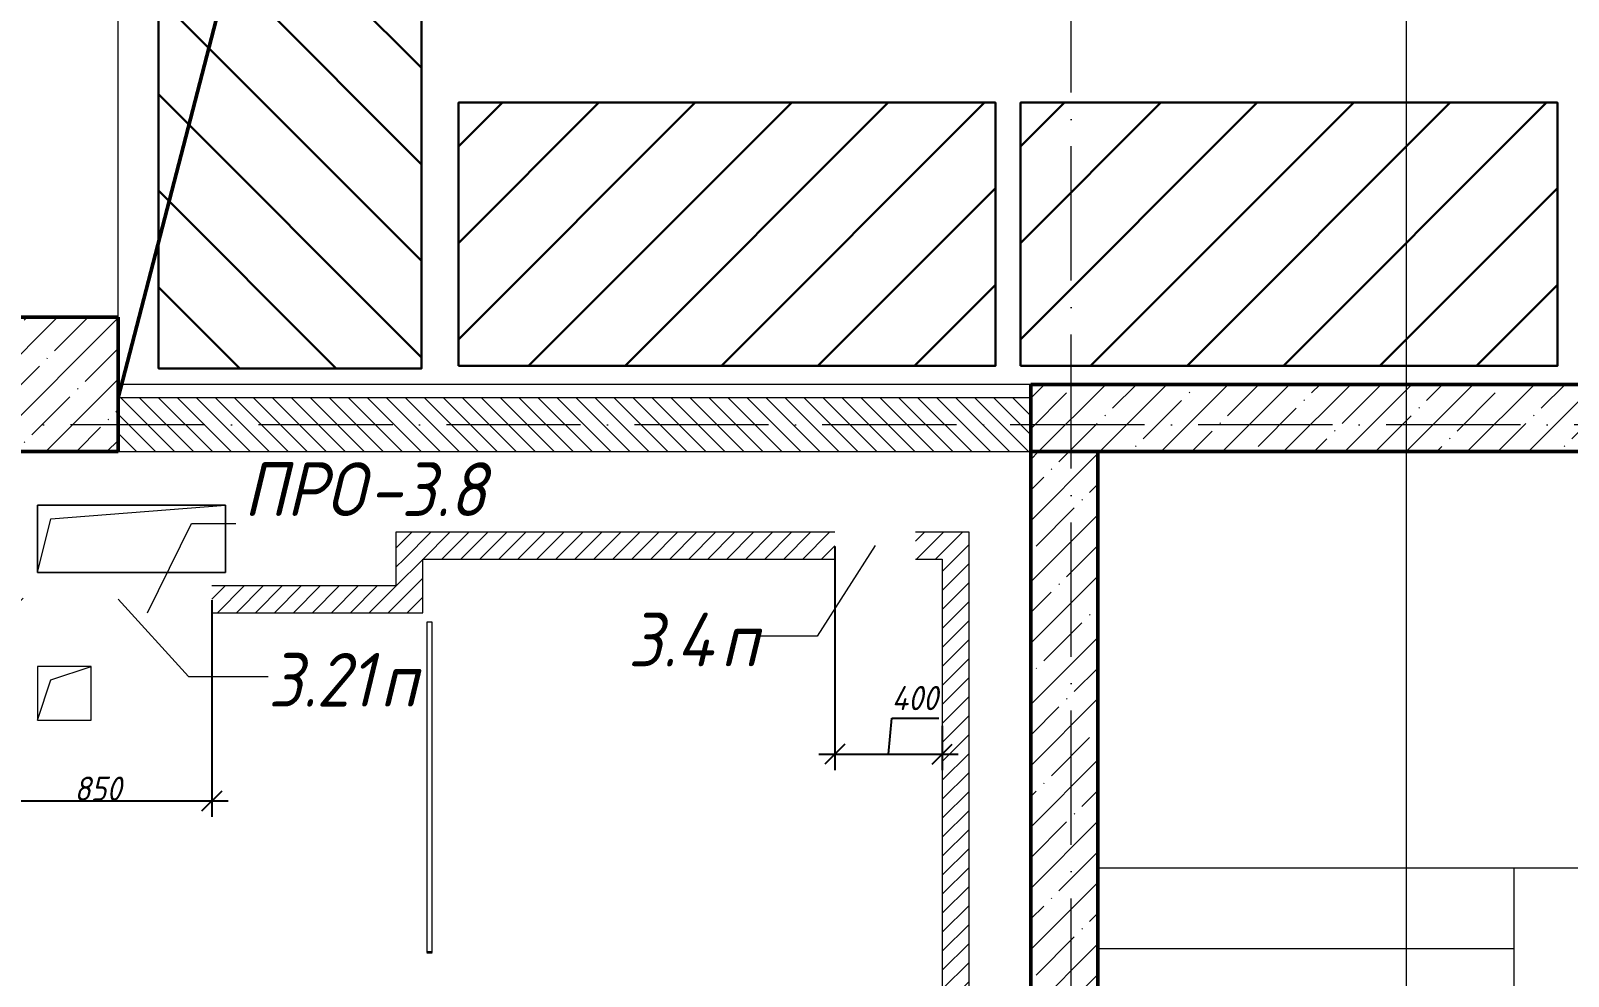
# Model space of a CAD drawing. Header units: millimetres. Extents: x -356862 to 418287, y 0 to 839748.
# Drawn here: x 238310 to 244037, y 376770 to 380290 of the extents above; entities that cross this region are included whole.
import ezdxf

# ---------------------------------------------------------------- set-up
doc = ezdxf.new("R2010")
doc.units = ezdxf.units.MM
doc.linetypes.add('50_200_ШТРИХ_1Т_ш5_п1_п1_', pattern=[700, 500, -100, 0, -100])
for name, color, linetype, lineweight in [('0) строит. леса', 20, 'Continuous', 30), ('A-____-____-DIMS', 7, 'Continuous', 9), ('A-DETL-____-OTLN-1', 7, 'Continuous', 50), ('A-DOOR-OPNG-MCUT', 7, 'Continuous', 35), ('A-FLOR-____-OTLN', 7, 'Continuous', 9), ('A-GENM-____-IDEN', 7, 'Continuous', 9), ('A-GENM-____-OTLN', 7, 'Continuous', 9), ('A-GLAZ-____-IDEN', 7, 'Continuous', 9), ('A-WALL-____-MCUT', 7, 'Continuous', 13), ('A-WALL-____-MCUT-2', 7, 'Continuous', 50), ('A-WALL-____-PATT-1', 7, 'Continuous', 9), ('A-WALL-FNSH-MCUT-1', 7, 'Continuous', 9), ('S-COLS-____-MCUT', 7, 'Continuous', 50), ('S-COLS-____-OTLN', 7, 'Continuous', 9), ('S-GRID-____-OTLN-1', 7, '50_200_ШТРИХ_1Т_ш5_п1_п1_', 9), ('S-STRS-____-OTLN-1', 7, 'Continuous', 9)]:
    doc.layers.add(name, color=color, linetype=linetype, lineweight=lineweight)
doc.layers.add('A-DOOR-____-OTLN-1', color=7, linetype='Continuous', lineweight=9, true_color=0xffffff)
doc.layers.add('G-____-____-SYMB-1', color=9, linetype='Continuous', lineweight=9, true_color=0x808080)
doc.styles.add('ISOCPEUR_I_11', font='isocpeui.ttf', dxfattribs={"width": 0.9, "height": 200})
doc.styles.add('ISOCPEUR_I_7', font='isocpeui.ttf', dxfattribs={"width": 0.9, "height": 90})
doc.dimstyles.new('ISO-1_8_0_9К_СРЕДНИЙ_Кладочные_1', dxfattribs={"dimscale": 304.8, "dimtxt": 89.638306, "dimasz": 0.246063, "dimexe": 0.19685, "dimexo": 0, "dimgap": 0, "dimtad": 1, "dimdec": 3, "dimrnd": 0.001, "dimdsep": 46, "dimtxsty": 'ISOCPEUR_I_7', "dimblk1": 'OBLIQUE', "dimblk2": 'OBLIQUE', "dimsah": 1, "dimcen": 0.09, "dimdle": 0.19685, "dimazin": 0, "dimtfac": 1, "dimtdec": 4, "dimtix": 1, "dimtmove": 0, "dimatfit": 3, "dimfxl": 1, "dimtvp": 1, "dimtolj": 1, "dimtzin": 0, "dimarcsym": 2})
doc.dimstyles.new('ISO-1_8_0_9К_СРЕДНИЙ_Кладочные_2', dxfattribs={"dimscale": 304.8, "dimtxt": 89.638306, "dimasz": 0.246063, "dimexe": 0.19685, "dimexo": 0, "dimgap": 0, "dimtad": 1, "dimdec": 3, "dimrnd": 0.001, "dimdsep": 46, "dimtxsty": 'ISOCPEUR_I_7', "dimblk1": 'OBLIQUE', "dimblk2": 'OBLIQUE', "dimsah": 1, "dimcen": 0.09, "dimdle": 0.19685, "dimazin": 0, "dimtfac": 1, "dimtdec": 4, "dimtix": 1, "dimtmove": 1, "dimatfit": 3, "dimfxl": 1, "dimtvp": 1, "dimtolj": 1, "dimtzin": 0, "dimarcsym": 2})
pattern_1 = [(45, (144685.44, 323542.244), (-35.35534, 35.35534), [])]
pattern_2 = [(45, (144685.44, 323542.24), (-114.04925, 114.04925), []), (45, (144799.49, 323542.24), (-114.04925, 114.04925), [201.612, -40.322, 3.353, -36.97])]

# ---------------------------------------------------------------- blocks, each defined once
blk = doc.blocks.new('BSC_Колонна _Прямоугольная - 500х700-V110-АР1_План отверстий 3 этажа в осях 1-64_Ю-ЯЯ')
at = {"layer": 'S-COLS-____-OTLN'}
h = blk.add_hatch(dxfattribs=at)
h.set_pattern_fill('FP_115', color=256, style=0, pattern_type=2)
h.set_pattern_definition([(315, (-55431.04, 93600), (114.04925, 114.04925), []), (315, (-55431.04, 93485.95), (114.04925, 114.04925), [201.613, -40.323, 3.353, -36.97])])
h.paths.add_polyline_path([(-250, 350), (-250, -350), (250, -350), (250, 350)], flags=0)
at = {"layer": 'S-COLS-____-MCUT'}
for p, q in [((250, 350), (-250, 350)), ((-250, 350), (-250, -350)), ((250, -350), (250, 350)), ((-250, -350), (250, -350))]:
    blk.add_line(p, q, dxfattribs=at)
blk = doc.blocks.new('DOR_ДУ_распашная__1Ст_Прямоугольная_ШЕР - Вн_650х2100h_Кабинки С_у-19996353-АР1_План отверстий 3 этажа в осях 1-64_Ю-ЯЯ')
at = {"layer": 'A-DOOR-OPNG-MCUT'}
for p, q in [((-325, 10), (-325, -10)), ((325, -10), (325, 10))]:
    blk.add_line(p, q, dxfattribs=at)
blk = doc.blocks.new('AR_Отверстие прямоугольное _в плите_ - AR_Отверстие прямоугольное _в плите_-30459207-АР1_План отверстий 3 этажа в осях 1-64_Ю-ЯЯ')
at = {"layer": 'A-GENM-____-OTLN'}
for p, q in [((100, 100), (-100, 100)), ((-100, 100), (-100, -100)), ((-50, 50), (100, 100)), ((100, -100), (100, 100)), ((-100, -100), (-50, 50)), ((-100, -100), (100, -100))]:
    blk.add_line(p, q, dxfattribs=at)
blk = doc.blocks.new('AR_Отверстие прямоугольное _в плите_ - AR_Отверстие прямоугольное _в плите_-30459221-АР1_План отверстий 3 этажа в осях 1-64_Ю-ЯЯ')
at = {"layer": 'A-GENM-____-OTLN'}
for p, q in [((350, 125), (-350, 125)), ((-350, 125), (-350, -125)), ((-300, 75), (350, 125)), ((350, -125), (350, 125)), ((-350, -125), (-300, 75)), ((-350, -125), (350, -125))]:
    blk.add_line(p, q, dxfattribs=at)
blk = doc.blocks.new('_Oblique')
at = {"color": 0, "linetype": 'ByBlock', "lineweight": -2}
blk.add_line((-0.5, -0.5), (0.5, 0.5), dxfattribs=at)
blk = doc.blocks.new('*D9625')
at = {"layer": 'A-____-____-DIMS', "color": 0, "lineweight": -2, "transparency": 16777216}
for p, q in [((238985.4, 378170.7), (238985.4, 377363.4)), ((238135.4, 377529.4), (238135.4, 377363.4)), ((238075.4, 377423.4), (239045.4, 377423.4))]:
    blk.add_line(p, q, dxfattribs=at)
at = {"layer": 'Defpoints', "color": 0, "transparency": 16777216}
for p in [(238985.4, 378170.7), (238135.4, 377529.4), (238985.4, 377423.4)]:
    blk.add_point(p, dxfattribs=at)
at = {"layer": 'A-____-____-DIMS', "color": 0, "lineweight": -2, "transparency": 16777216, "xscale": 75, "yscale": 75, "zscale": 75, "rotation": 180}
blk.add_blockref('_Oblique', (238135.4, 377423.4), dxfattribs=at)
at = {"layer": 'A-____-____-DIMS', "color": 0, "lineweight": -2, "transparency": 16777216, "xscale": 75, "yscale": 75, "zscale": 75}
blk.add_blockref('_Oblique', (238985.4, 377423.4), dxfattribs=at)
at = {"layer": 'A-____-____-DIMS', "color": 0, "transparency": 16777216, "insert": (238560.4, 377468.4), "char_height": 90, "width": 409.578, "attachment_point": 5, "style": 'ISOCPEUR_I_7'}
blk.add_mtext('\\A1;850', dxfattribs=at)
blk = doc.blocks.new('*D9626')
at = {"layer": 'A-____-____-DIMS', "color": 0, "lineweight": -2, "transparency": 16777216}
for p, q in [((241305.4, 378370.3), (241305.4, 377536.7)), ((241505.4, 377596.7), (241517.4, 377730.6)), ((241517.4, 377730.6), (241693.5, 377730.6)), ((241705.4, 377702.7), (241705.4, 377536.7)), ((241245.4, 377596.7), (241765.4, 377596.7))]:
    blk.add_line(p, q, dxfattribs=at)
at = {"layer": 'Defpoints', "color": 0, "transparency": 16777216}
for p in [(241305.4, 378370.3), (241705.4, 377702.7), (241705.4, 377596.7)]:
    blk.add_point(p, dxfattribs=at)
at = {"layer": 'A-____-____-DIMS', "color": 0, "lineweight": -2, "transparency": 16777216, "xscale": 75, "yscale": 75, "zscale": 75, "rotation": 180}
blk.add_blockref('_Oblique', (241305.4, 377596.7), dxfattribs=at)
at = {"layer": 'A-____-____-DIMS', "color": 0, "lineweight": -2, "transparency": 16777216, "xscale": 75, "yscale": 75, "zscale": 75}
blk.add_blockref('_Oblique', (241705.4, 377596.7), dxfattribs=at)
at = {"layer": 'A-____-____-DIMS', "color": 0, "transparency": 16777216, "insert": (241517.4, 377850.6), "char_height": 90, "width": 426.127, "attachment_point": 1, "line_spacing_factor": 1.149209, "style": 'ISOCPEUR_I_7'}
blk.add_mtext('\\A1;400', dxfattribs=at)

msp = doc.modelspace()

# ---------------------------------------------------------------- hatches: boundary and pattern name
at = {"layer": '0) строит. леса'}
h = msp.add_hatch(dxfattribs=at)
h.set_pattern_fill('ANSI31', color=256, scale=80, angle=-90)
h.set_pattern_definition([(315, (384805.04, 380592.92), (179.60512, 179.60512), [])])
h.paths.add_polyline_path([(238786.5413, 381033.1446), (238786.5413, 379033.1446), (239766.5413, 379033.1446), (239766.5413, 381033.1446)])
h = msp.add_hatch(dxfattribs=at)
h.set_pattern_fill('ANSI31', color=256, scale=80)
h.set_pattern_definition([(45, (240344.1, 525060.82), (-179.60512, 179.60512), [])])
h.paths.add_polyline_path([(239903.8628, 379042.3222), (241903.8628, 379042.3222), (241903.8628, 380022.3222), (239903.8628, 380022.3222)])
h = msp.add_hatch(dxfattribs=at)
h.set_pattern_fill('ANSI31', color=256, scale=80)
h.set_pattern_definition([(45, (242437.62, 525060.82), (-179.60512, 179.60512), [])])
h.paths.add_polyline_path([(241997.3898, 379042.3222), (243997.3898, 379042.3222), (243997.3898, 380022.3222), (241997.3898, 380022.3222)])
at = {"layer": 'A-WALL-____-PATT-1'}
h = msp.add_hatch(dxfattribs=at)
h.set_pattern_fill('FP_12', color=256, style=0, pattern_type=2)
h.set_pattern_definition(pattern_2)
h.paths.add_polyline_path([(245435.4376, 378723.2863), (245435.4376, 378973.2863), (242035.4376, 378973.2863), (242035.4376, 378723.2863), (243649.4118, 378723.2863)], flags=0)
h = msp.add_hatch(dxfattribs=at)
h.set_pattern_fill('FP_9', color=256, style=0, pattern_type=2)
h.set_pattern_definition([(135, (144685.44, 323542.244), (-35.35534, -35.35534), [])])
h.paths.add_polyline_path([(242035.4376, 378723.2863), (242035.4376, 378923.2863), (238635.4376, 378923.2863), (238635.4376, 378723.2863), (240114.4832, 378723.2863)], flags=0)
h = msp.add_hatch(dxfattribs=at)
h.set_pattern_fill('FP_12', color=256, style=0, pattern_type=2)
h.set_pattern_definition(pattern_2)
h.paths.add_polyline_path([(242035.4376, 373523.2863), (242285.4376, 373523.2863), (242285.4376, 378723.2863), (242035.4376, 378723.2863), (242035.4376, 374307.7567)], flags=0)
h = msp.add_hatch(dxfattribs=at)
h.set_pattern_fill('FP_8', color=256, style=0, pattern_type=2)
h.set_pattern_definition(pattern_1)
h.paths.add_polyline_path([(241605.4376, 378323.2863), (241705.4376, 378323.2863), (241705.4376, 378423.2863), (241605.4376, 378423.2863), (241605.4376, 378418.1184)], flags=0)
h.paths.add_polyline_path([(239770.4376, 378323.2863), (241305.4376, 378323.2863), (241305.4376, 378423.2863), (239670.4376, 378423.2863), (239670.4376, 378323.2863)], flags=0)
h = msp.add_hatch(dxfattribs=at)
h.set_pattern_fill('FP_8', color=256, style=0, pattern_type=2)
h.set_pattern_definition(pattern_1)
h.paths.add_polyline_path([(241805.4376, 374023.2863), (241805.4376, 374323.2863), (241705.4376, 374323.2863), (241705.4376, 374023.2863), (241780.4376, 374023.2863)], flags=0)
h.paths.add_polyline_path([(241767.5998, 374823.2863), (241805.4376, 374823.2863), (241805.4376, 378423.2863), (241705.4376, 378423.2863), (241705.4376, 374823.2863), (241765.4376, 374823.2863)], flags=0)
h = msp.add_hatch(dxfattribs=at)
h.set_pattern_fill('FP_8', color=256, style=0, pattern_type=2)
h.set_pattern_definition(pattern_1)
h.paths.add_polyline_path([(239770.4376, 378123.2863), (239770.4376, 378323.2863), (239670.4376, 378323.2863), (239670.4376, 378123.2863)], flags=0)
h = msp.add_hatch(dxfattribs=at)
h.set_pattern_fill('FP_8', color=256, style=0, pattern_type=2)
h.set_pattern_definition(pattern_1)
h.paths.add_polyline_path([(238235.4376, 378123.2863), (238235.4376, 378126.2863), (238282.4376, 378126.2863), (238282.4376, 378220.2863), (238235.4376, 378220.2863), (238235.4376, 378223.2863), (238135.4376, 378223.2863), (238135.4376, 378123.2863)], flags=0)
h.paths.add_polyline_path([(239670.4376, 378123.2863), (239670.4376, 378223.2863), (238985.4376, 378223.2863), (238985.4376, 378123.2863)], flags=0)

# ---------------------------------------------------------------- linework, layer by layer
at = {"layer": '0) строит. леса'}
for points in [[(238786.5413, 381033.1446), (238786.5413, 379033.1446), (239766.5413, 379033.1446), (239766.5413, 381033.1446)], [(239903.8628, 379042.3222), (241903.8628, 379042.3222), (241903.8628, 380022.3222), (239903.8628, 380022.3222)], [(241997.3898, 379042.3222), (243997.3898, 379042.3222), (243997.3898, 380022.3222), (241997.3898, 380022.3222)]]:
    msp.add_lwpolyline(points, close=True, dxfattribs=at)
at = {"layer": 'A-DETL-____-OTLN-1'}
msp.add_line((238635.4376, 378923.2863), (245435.4376, 405073.2863), dxfattribs=at)
at = {"layer": 'A-FLOR-____-OTLN'}
for p, q in [((238635.4376, 379223.2863), (238635.4376, 384673.2863)), ((242035.4376, 378973.2863), (238635.4376, 378973.2863)), ((238335.4376, 378523.2863), (239035.4376, 378523.2863)), ((238335.4376, 378273.2863), (238335.4376, 378523.2863)), ((239035.4376, 378523.2863), (239035.4376, 378273.2863)), ((239035.4376, 378273.2863), (238335.4376, 378273.2863))]:
    msp.add_line(p, q, dxfattribs=at)
at = {"layer": 'A-GENM-____-IDEN'}
for p, q in [((238744.7265, 378123.2863), (238909.5444, 378456.0075)), ((238909.5444, 378456.0075), (239074.3623, 378456.0075))]:
    msp.add_line(p, q, dxfattribs=at)
at = {"layer": 'A-GLAZ-____-IDEN'}
for p, q in [((241455.4376, 378373.2863), (241239.5974, 378035.9321)), ((238635.4376, 378173.2863), (238897.6787, 377886.0818)), ((241239.5974, 378035.9321), (241023.7573, 378035.9321)), ((238897.6787, 377886.0818), (239194.736, 377886.0818))]:
    msp.add_line(p, q, dxfattribs=at)
at = {"layer": 'A-WALL-____-MCUT'}
for p, q in [((242035.4376, 378923.2863), (238635.4376, 378923.2863)), ((238635.4376, 378723.2863), (242035.4376, 378723.2863))]:
    msp.add_line(p, q, dxfattribs=at)
at = {"layer": 'A-WALL-____-MCUT-2'}
for p, q in [((242035.4376, 378973.2863), (242035.4376, 373523.2863)), ((245435.4376, 378973.2863), (242035.4376, 378973.2863)), ((242035.4376, 378723.2863), (245435.4376, 378723.2863)), ((242285.4376, 373273.2863), (242285.4376, 378723.2863))]:
    msp.add_line(p, q, dxfattribs=at)
at = {"layer": 'A-WALL-FNSH-MCUT-1'}
for p, q in [((241305.4376, 378423.2863), (239670.4376, 378423.2863)), ((239670.4376, 378423.2863), (239670.4376, 378223.2863)), ((241805.4376, 378423.2863), (241605.4376, 378423.2863)), ((241805.4376, 374823.2863), (241805.4376, 378423.2863)), ((239770.4376, 378323.2863), (241305.4376, 378323.2863)), ((239770.4376, 378123.2863), (239770.4376, 378323.2863)), ((241605.4376, 378323.2863), (241705.4376, 378323.2863)), ((241705.4376, 378323.2863), (241705.4376, 375973.2863)), ((239670.4376, 378223.2863), (238985.4376, 378223.2863)), ((238985.4376, 378123.2863), (239770.4376, 378123.2863)), ((239785.4376, 378088.2863), (239785.4376, 376858.2863)), ((239805.4376, 378088.2863), (239785.4376, 378088.2863)), ((239805.4376, 376858.2863), (239805.4376, 378088.2863))]:
    msp.add_line(p, q, dxfattribs=at)
at = {"layer": 'G-____-____-SYMB-1'}
msp.add_line((243433.6376, 410080.4287), (243433.6376, 368948.5705), dxfattribs=at)
at = {"layer": 'S-GRID-____-OTLN-1'}
for p, q in [((242185.4376, 373058.9267), (242185.4376, 414435.0957)), ((248759.8442, 378823.2863), (140016.6674, 378823.2863))]:
    msp.add_line(p, q, dxfattribs=at)
at = {"layer": 'S-STRS-____-OTLN-1'}
for p, q in [((242285.4376, 377173.2863), (243835.4376, 377173.2863)), ((242285.4376, 377173.2863), (243835.4376, 377173.2863)), ((243835.4376, 377173.2863), (244135.4376, 377173.2863)), ((243835.4376, 376873.2863), (243835.4376, 377173.2863)), ((242285.4376, 376873.2863), (243835.4376, 376873.2863)), ((242285.4376, 376873.2863), (243835.4376, 376873.2863)), ((243835.4376, 376573.2863), (243835.4376, 376873.2863))]:
    msp.add_line(p, q, dxfattribs=at)

# ---------------------------------------------------------------- block references
at = {"layer": 'A-DOOR-____-OTLN-1', "rotation": 90}
msp.add_blockref('DOR_ДУ_распашная__1Ст_Прямоугольная_ШЕР - Вн_650х2100h_Кабинки С_у-19996353-АР1_План отверстий 3 этажа в осях 1-64_Ю-ЯЯ', (239795.4376, 376533.2863), dxfattribs=at)
at = {"layer": 'A-GENM-____-OTLN'}
for name, p in [('AR_Отверстие прямоугольное _в плите_ - AR_Отверстие прямоугольное _в плите_-30459221-АР1_План отверстий 3 этажа в осях 1-64_Ю-ЯЯ', (238685.4376, 378398.2863)), ('AR_Отверстие прямоугольное _в плите_ - AR_Отверстие прямоугольное _в плите_-30459207-АР1_План отверстий 3 этажа в осях 1-64_Ю-ЯЯ', (238435.4376, 377823.2863))]:
    msp.add_blockref(name, p, dxfattribs=at)
at = {"layer": 'S-COLS-____-OTLN', "rotation": 89.9999999999999}
msp.add_blockref('BSC_Колонна _Прямоугольная - 500х700-V110-АР1_План отверстий 3 этажа в осях 1-64_Ю-ЯЯ', (238285.4376, 378973.2863), dxfattribs=at)

# ---------------------------------------------------------------- texts
at = {"layer": 'A-GENM-____-IDEN', "char_height": 200, "attachment_point": 1, "style": 'ISOCPEUR_I_11'}
for s, insert, width in [('ПРО', (239103.9556, 378683.1236), 562.784625), ('-3.8', (239568.2994, 378683.1236), 548.35425)]:
    msp.add_mtext(s, dxfattribs=dict(at, insert=insert, width=width))
at = {"layer": 'A-GLAZ-____-IDEN', "char_height": 200, "attachment_point": 1, "style": 'ISOCPEUR_I_11'}
for s, insert, width in [('3.4', (240535.4017, 378123.5467), 418.480875), ('\\fISOCPEUR|b0|i1|c204|p34|;\\W.9;п', (240880.683, 378123.5467), 158.734125), ('3.21', (239194.736, 377973.6963), 505.063125), ('\\fISOCPEUR|b0|i1|c204|p34|;\\W.9;п', (239611.4548, 377973.6963), 158.734125)]:
    msp.add_mtext(s, dxfattribs=dict(at, insert=insert, width=width))

# ---------------------------------------------------------------- dimensions: what is measured, and where the dimension line sits
at = {"layer": 'A-____-____-DIMS'}
dim = msp.add_linear_dim(base=(241705.4376, 377596.667), p1=(241305.4376, 378370.2571), p2=(241705.4376, 377702.733), dimstyle='ISO-1_8_0_9К_СРЕДНИЙ_Кладочные_2', override={"dimpost": '<>', "dimfxl": 778.195626}, dxfattribs=at)
dim.commit()
dim.dimension.update_dxf_attribs({"geometry": '*D9626', "text_midpoint": (241517.4465, 377730.617), "dimtype": 160})
dim = msp.add_linear_dim(base=(238985.4376, 377423.3753), p1=(238135.4376, 377529.4413), p2=(238985.4376, 378170.7474), dimstyle='ISO-1_8_0_9К_СРЕДНИЙ_Кладочные_1', override={"dimpost": '<>', "dimfxl": 1064.788009}, dxfattribs=at)
dim.commit()
dim.dimension.update_dxf_attribs({"geometry": '*D9625', "text_midpoint": (238560.4376, 377468.3753)})

doc.saveas('drawing.dxf')
